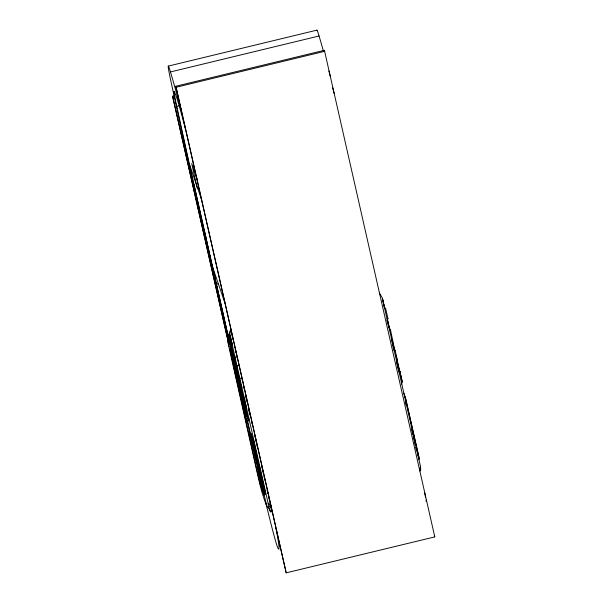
<?xml version="1.0" encoding="UTF-8"?>
<svg xmlns="http://www.w3.org/2000/svg" width="603" height="603" viewBox="0 0 603 603"><rect width="100%" height="100%" fill="white"/><g stroke="black" fill="none" stroke-linecap="round" stroke-linejoin="round"><path stroke-width="0.9" d="M231.605 345.707L229.351 336.255L230.821 329.05L231.786 334.16M419.703 470.86L420.487 466.511L382.242 297.754L379.423 293.096M228.281 336.278L230.821 329.05M230.12 335.63L229.592 337.13L230.527 336.904L232.532 345.346M230.7 348.135L230.014 350.072L257.926 474.373A41.328 1.515 76.4 0 0 260.217 484.156L263.956 495.244L247.434 422.145M230.73 347.207L230.218 348.617L232.592 359.124L233.519 358.898L235.502 367.649M230.881 346.793L231.386 345.383L232.321 345.157M231.605 345.572L232.08 344.268M232.592 359.124L233.037 357.933M233.783 355.928L233.338 357.119L234.266 356.893L234.71 355.702L233.783 355.928L231.386 345.383M234.899 356.727L234.514 357.775L235.441 357.549M386.825 320.917L387.216 319.869M384.631 308.306L385.558 308.08L387.955 318.625L387.51 319.816L389.983 330.225L390.367 329.283L389.44 329.502M235.336 368.652L234.966 369.624L237.341 380.131L237.642 379.362M236.858 365.358L236.527 366.232L237.454 366.006M237.1 366.255L236.723 367.227L235.796 367.453M238.381 365.78L238.713 364.913M239.489 376.8L239.187 377.568L238.26 377.787M239.677 377.817L239.436 378.443L240.363 378.217M391.995 340.959L393.767 350.064L393.955 349.597M394.196 350.494L395.123 350.268L394.897 350.833L390.367 329.283M243.341 398.116L243.182 398.485L244.268 397.89L243.341 398.116L240.951 387.571L241.878 387.345L241.645 387.895L234.266 356.893M244.456 398.907L245.293 398.922M245.971 397.814L245.331 393.925M398.892 371.765L399.902 371.358L398.892 371.765L396.427 361.408L397.513 360.813L395.123 350.268M397.513 360.813L396.427 361.408M239.926 389.975L242.089 401.131L243.175 400.535M240.718 388.113L240.951 387.571M241.449 386.9L241.637 386.455M243.303 386.455L243.491 386.003M243.506 387.443L243.733 386.892L244.336 389.53M245.655 408.849L246.657 408.442L244.117 398.266M248.436 408.171L249.114 410.628M247.765 421.912L249.047 418.987L248.119 419.213L246.838 422.138L247.765 421.912L251.074 436.527M401.334 384.103L402.291 381.91L399.902 371.358M168.267 66.104L316.869 30.15M210.651 260.549L206.241 241.027A1068.976 39.255 76.4 0 1 193.359 183.463L189.176 164.649A1068.976 39.255 76.4 0 1 173.114 91.422L170.626 79.95A33.564 1.236 76.4 0 1 170.461 71.945L319.062 35.992L319.696 38.132A143.431 5.269 76.4 0 1 323.412 51.082M175.797 86.252L324.399 50.298L324.746 51.3L176.144 87.254L175.797 86.252L286.184 572.85L434.786 536.896L324.399 50.298M229.336 346.944L172.526 96.246L174.35 95.809M172.526 96.246L172.873 97.249L174.697 96.812M190.329 168.327A1142.233 41.946 76.4 0 1 176.777 106.384L179.513 105.729M216.485 284.254L218.309 283.809M244.705 407.666L245.474 411.231L244.464 411.638L246.838 422.138L228.424 336.474L229.351 336.255M387.02 318.851L387.955 318.625M392.734 339.723L391.807 339.941L391.505 340.71L392.432 340.491M240.71 392.606L241.637 392.38M243.024 403.384L243.959 403.166M245.323 414.08L246.258 413.854M401.364 382.136L402.291 381.91L395.922 355.144M251.632 436.044L251.443 435.238L252.363 437.936L250.991 433.549L250.064 433.776L251.436 438.162C250.094 431.936 250.155 438.705 251.76 436.58M251.594 436.052L251.187 434.401L250.26 434.627L250.886 437.054M251.187 437.047L252.114 436.821M252.642 439.587L251.835 437.258L250.901 437.476L252.205 441.539L253.132 441.321L252.913 440.363M252.642 442.579L253.207 443.733L251.7 438.426L252.627 438.2L253.923 442.263L252.642 442.579L254.059 447.162L253.004 443.733L253.494 444.682L254.428 444.464L253.139 439.986M252.107 442.79L253.26 446.22L252.212 442.79L252.702 443.74L253.629 443.514M252.205 440.213L253.343 444.019L254.27 443.793M253.84 446.205L254.768 445.979L254.986 446.944L254.119 444.373M253.539 446.544L255.325 452.747L253.539 446.544L254.466 446.318L255.175 447.78L255.431 448.896L254.504 449.122L254.308 448.685L255.235 448.459L255.431 448.896M254.315 447.743L253.388 447.969L253.637 449.077L252.559 444.592L254.27 450.84L253.373 447.29L253.501 448.044M254.247 447.999L255.175 447.78M254.232 448.511L254.549 449.928L253.886 447.75L254.232 448.511L255.159 448.293L256.252 452.529L254.722 447.456M254.7 450.411L255.627 450.185M255.069 451.639L256.004 451.413M256.087 456.569L254.541 450.735L256.087 456.569L257.119 456.554L256.026 452.046L256.252 453.72L255.943 452.83M255.943 457.149L257.73 463.368L257.029 461.928L255.943 457.149L256.87 456.923L258.657 463.142M256.192 458.257L257.119 458.031L257.707 460.609M256.78 458.898L255.845 459.124L256.848 462.056L257.783 461.83M257.029 461.928L258.265 461.988M257.473 462.237L258.401 462.011M258.431 470.219L258.084 468.946L259.735 474.991L258.348 470.061L259.358 469.993M258.913 470.242L259.953 470.363L258.913 470.242L260.775 476.8L259.916 473.167L260.956 473.265L259.916 473.167M259.486 472.066L260.526 472.164L261.325 475.066L260.39 475.292L259.486 472.066L260.526 472.164M257.843 474.018L259.697 473.574M261.031 477.832L260.097 478.051L261.22 481.322M260.941 481.774L260.564 479.928L261.174 481.963L262.101 481.737M261.86 482.92L262.516 485.091L261.86 482.92L262.787 482.694L263.127 483.455M262.215 483.169L263.292 487.917L261.506 481.707L262.215 483.169L263.142 482.943L263.398 484.066L262.471 484.284L262.275 483.855M262.652 483.312L261.446 483.116L262.177 485.566M261.657 484.036L262.584 483.81M260.323 484.616L262.207 484.247M263.835 487.397L264.838 490.729L263.91 490.948L262.395 485.641L263.594 485.355L264.22 487.691L262.697 482.626M262.833 485.792L261.906 486.01L263.021 489.282M263.044 486.809L263.971 486.583M264.408 488.528L263.481 488.754L263.699 489.704L264.627 489.478L263.33 485.415L263.586 486.568M262.908 487.428L264.046 491.234L264.973 491.008L265.124 491.679L264.197 491.905L263.707 490.955L264.755 494.385L263.338 489.794L263.91 490.948M264.536 493.42L265.471 493.194L265.689 494.159L264.529 490.729M418.422 459.139L419.349 458.913L405.593 398.214L403.874 393.194M229.931 334.612L268.169 503.362L271.101 506.814A127.391 4.681 76.4 0 1 269.993 510.718L269.277 509.151A127.391 4.681 76.4 0 1 268.712 507.756M261.174 481.963L261.461 482.4M258.31 463.036L259.682 467.664M265.124 491.679L264.634 490.729L265.471 493.194M251.843 441.63L252.416 442.79L251.165 438.63L252.092 438.404L251.835 437.258M262.433 481.488L263.142 482.943M255.159 448.293L254.813 447.532L255.476 449.702M255.544 450.667L255.642 451.504M256.365 453.381L256.358 453.667M257.647 464.363L258.755 467.883M261.189 475.465L261.114 475.601M261.355 476.385L262.953 482.083L262.109 479.634M254.051 445.941L254.217 446.439M251.7 438.426L252.996 442.489L252.785 441.539L253.712 441.313L253.923 442.263M264.363 488.724L263.835 487.201L264.973 491.008M262.395 485.641L263.699 489.704M404.319 395.078L405.759 399.276L418.723 456.509L417.532 453.034M417.63 453.893L419.349 458.913M434.439 535.894L434.786 536.896M197.392 180.093L191.716 163.519L197.166 188.091M201.342 198.975L189.395 164.076L228.861 338.848M192.108 177.855L192.425 179.257M212.61 267.069L224.927 303.038M253.516 448.119L252.838 445.768L253.366 447.901M256.441 457.172L256.999 458.808M253.569 449.25L255.257 455.001M253.833 450.418L255.001 454.021M258.921 465.81L259.275 466.835M259.818 468.41L259.011 465.674M255.084 455.74L255.974 458.34L254.752 454.149L254.933 455.099M255.235 456.577L256.35 459.848M256.117 460.308L257.119 463.24M260.865 474.124L261.702 476.574L260.843 472.94M258.348 467.061L257.383 463.262L258.883 468.637M257.232 464.235L257.647 466.24M261.679 477.975L262.569 480.576M258.363 469.413L257.835 467.076L258.875 467.182L259.403 469.511M259.87 473.77L259.026 470.581M259.071 473.513L260.187 476.785M261.642 480.802L260.413 476.604L262.019 482.31L260.127 475.375L261.581 480.372M259.335 474.697L266.76 505.932M259.931 476.438L260.458 477.968M259.833 476.875L260.315 478.285M261.174 482.626L261.544 483.712M261.333 483.485L262.448 486.749M261.642 484.85L262.757 488.121M254.21 444.336L254.768 445.979M261.596 476.664L262.516 480.154M262.787 482.694L263.451 484.872M251.413 439.263L252.702 443.74M170.461 71.945L171.094 74.086A143.431 5.269 76.4 0 1 181.691 112.264M256.313 454.247L256.139 453.614M259.599 471.312L259.983 471.817L259.576 470.265L259.803 471.938M256.32 455.544L256.84 457.685M258.921 465.297L258.581 464.144L258.649 464.574M259.591 471.448L259.689 471.825M255.958 452.725L257.014 456.35M265.395 501.206L266.405 505.382A79.837 2.932 76.4 0 0 271.282 524.979A36.715 1.349 76.4 0 0 276.619 544.569L277.651 547.471A95.033 3.49 76.4 0 0 276.016 528.492M384.85 308.63L382.596 299.171L384.518 308.118M387.435 320.268L389.704 329.803M392.146 340.069L394.611 350.411M397.075 360.767L399.337 370.257M400.196 373.852L401.063 377.501M248.805 410.485L249.672 414.125M228.424 336.474L248.119 419.213L245.73 408.661M260.157 472.481L260.255 472.91M254.752 448.459L255.046 449.778M256.614 456.863L257.277 459.622M260.24 472.684L260.375 473.265M255.913 457.911L254.451 452.913L254.813 454.737M255.906 453.539L256.064 454.21M255.928 453.795L256.079 454.443M261.438 483.259L260.865 481.119L261.054 482.106M405.487 402.065L406.309 405.683M411.645 429.238L412.874 434.68M413.289 436.489L414.11 440.115M414.517 441.924L415.339 445.549M415.753 447.358L416.567 450.984M176.144 87.254L286.184 572.85M231.982 335.185L232.954 339.504M234.371 345.587L234.771 347.343M235.17 349.099L235.969 352.619M236.76 356.275L237.152 358.001M241.539 377.365L241.931 379.091M246.521 399.201L247.298 402.774M249.514 412.384L250.509 416.779M251.323 420.374L252.152 424.037M254.436 434.13L255.273 437.793M255.687 439.632L256.516 443.295M256.931 445.135L257.556 447.886M261.717 466.225L262.335 468.976M262.75 470.815L263.586 474.478M264.001 476.317L264.83 479.98M267.114 490.073L267.951 493.744M268.78 497.407L269.609 501.078M263.202 483.629L263.594 485.355M252.627 438.2L253.833 443.514M256.87 456.923L257.119 458.031M259.84 470.023L260.586 473.302M261.416 476.973L261.694 478.202M250.991 433.549L251.187 434.401M253.343 444.019L253.494 444.682M264.046 491.234L264.197 491.905M229.012 338.78L230.957 347.373M233.956 360.647L234.929 364.943M243.258 401.802L245.006 409.535M230.949 347.524L228.771 337.891L227.617 341.177L256.886 471.501A50.886 1.869 76.4 0 0 259.712 483.553L261.853 491.897A13.01 0.475 76.4 0 0 262.169 492.915L263.353 496.638A123.6 4.538 76.4 0 0 268.297 504.764L268.169 503.362M242.617 399.141L243.017 400.905M243.22 401.786L243.612 403.535M251.481 438.351L252.31 442.007M253.343 446.574L254.79 452.966M255.129 454.436L258.295 468.486M258.71 470.317L260.775 479.445M228.869 339.745L210.048 256.659A116.175 4.266 76.4 0 1 204.764 232.411M232.969 358.182L235.449 369.149M237.725 379.197L240.198 390.164M243.71 405.698L244.539 409.354M210.424 259.546L226.901 332.268A88.445 3.249 76.4 0 0 221.58 307.922L215.686 281.91A1142.233 41.946 76.4 0 1 193.827 184.171M172.873 97.249L228.228 341.524M233.504 365.312L234.333 368.983M234.748 370.822L235.374 373.574M257.587 464.408L259.267 470.144L258.144 465.757L258.303 466.707M261.423 476.83L261.536 477.335M259.237 466.481L259.041 465.486L260.195 469.918L258.355 463.428M254.79 448.805L254.911 449.423M387.45 320.728L387.812 322.409M387.993 323.253L388.762 326.841M238.78 379.083L239.165 380.87M239.353 381.759L246.717 416.01M243.356 401.575L244.29 405.955M420.487 466.511L420.615 467.913A123.6 4.538 76.4 0 1 420.08 470.732M270.159 504.319L270.023 502.91L271.101 506.814A128.379 4.711 76.4 0 1 268.991 508.419M270.212 505.781A123.6 4.538 76.4 0 1 269.179 506.565M328.861 70.958A143.431 5.269 76.4 0 1 330.293 76.31M424.618 492.538A95.033 3.49 76.4 0 1 425.53 497.354M426.004 499.97A95.033 3.49 76.4 0 1 426.283 501.59M185.626 129.607A74.244 2.729 76.4 0 0 177.546 100.234A98.741 3.626 76.4 0 0 174.048 91.257A33.926 1.244 76.4 0 0 176.777 106.384M316.816 30.617A33.564 1.236 76.4 0 1 319.062 35.992M332.705 87.872A74.244 2.729 76.4 0 1 334.22 93.653M246.891 414.796L245.941 416.959L232.366 353.81L246.891 414.796"/></g></svg>
